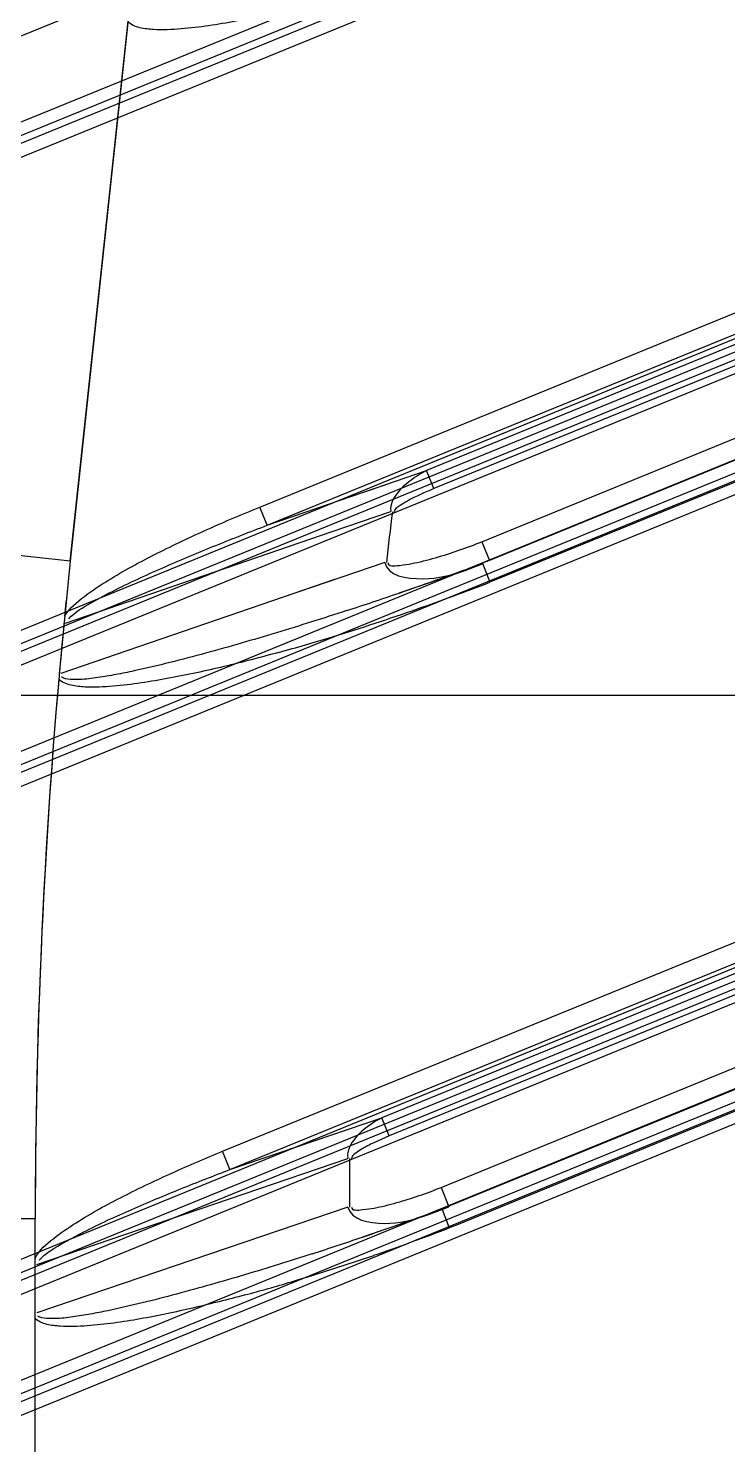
# Model space of a CAD drawing. Header units: millimetres. Extents: x -97344 to -49824, y -57049 to -40247.
# Drawn here: x -64300.34 to -64293.66, y -52794.94 to -52781.43 of the extents above; entities that cross this region are included whole.
import ezdxf

# ---------------------------------------------------------------- set-up
doc = ezdxf.new("R2010")
doc.units = ezdxf.units.MM
doc.header["$LTSCALE"] = 200
for name, color, linetype in [('03___PRT_ALL_CURVES', 7, 'Continuous'), ('DIM', 3, 'Continuous'), ('LAY0001', 7, 'Continuous'), ('LAY0002', 7, 'Continuous')]:
    doc.layers.add(name, color=color, linetype=linetype)

# ---------------------------------------------------------------- blocks, each defined once
blk = doc.blocks.new('2250')
at = {"layer": '03___PRT_ALL_CURVES', "color": 7, "linetype": 'Continuous'}
for p, q in [((-45096.543, -64399.34), (-45098.053, -64413.465)), ((-45098.388, -64438.84), (-45098.388, -64419.739))]:
    blk.add_line(p, q, dxfattribs=at)
blk.add_arc((-45039.388, -64419.739), 59, 173.89532, 180, dxfattribs=at)
at = {"layer": 'LAY0001', "color": 7, "linetype": 'Continuous'}
for p, q in [((-45098.053, -64413.465), (-45097.502, -64408.314)), ((-45096.245, -64412.949), (-45087.888, -64409.538)), ((-45096.174, -64413.123), (-45087.817, -64409.711)), ((-45087.959, -64409.867), (-45094.654, -64412.6)), ((-45087.888, -64410.04), (-45094.583, -64412.774)), ((-45094.126, -64413.28), (-45087.965, -64410.764)), ((-45087.961, -64410.972), (-45094.053, -64413.459)), ((-45087.888, -64411.151), (-45093.979, -64413.638)), ((-45095.247, -64412.804), (-45094.654, -64412.6)), ((-45094.583, -64412.774), (-45094.654, -64412.6)), ((-45095.247, -64412.804), (-45095.05, -64412.737)), ((-45095.811, -64412.998), (-45095.247, -64412.804)), ((-45096.174, -64413.123), (-45096.245, -64412.949)), ((-45096.174, -64413.123), (-45095.811, -64412.998)), ((-45096.174, -64413.123), (-45095.811, -64412.998)), ((-45095.554, -64413.183), (-45094.996, -64412.992)), ((-45095.554, -64413.183), (-45094.996, -64412.992)), ((-45098.098, -64414.057), (-45095.554, -64413.183)), ((-45094.126, -64413.28), (-45094.053, -64413.459)), ((-45098.053, -64413.465), (-45099.048, -64413.358)), ((-45095.053, -64413.477), (-45096.023, -64413.81)), ((-45094.915, -64413.769), (-45094.286, -64413.553)), ((-45094.053, -64413.459), (-45094.122, -64413.486)), ((-45094.121, -64413.486), (-45094.051, -64413.667)), ((-45095.531, -64413.641), (-45096.023, -64413.81)), ((-45093.979, -64413.638), (-45094.052, -64413.667)), ((-45096.023, -64413.81), (-45098.142, -64414.537)), ((-45096.6, -64419.094), (-45087.888, -64415.538)), ((-45096.53, -64419.268), (-45087.817, -64415.711)), ((-45087.959, -64415.867), (-45095.081, -64418.775)), ((-45087.888, -64416.04), (-45095.011, -64418.948)), ((-45094.516, -64419.439), (-45087.965, -64416.764)), ((-45087.961, -64416.972), (-45094.442, -64419.618)), ((-45087.888, -64417.151), (-45094.369, -64419.797)), ((-45096.53, -64419.268), (-45095.081, -64418.775)), ((-45095.011, -64418.948), (-45095.081, -64418.775)), ((-45095.011, -64418.948), (-45095.157, -64419.013)), ((-45096.53, -64419.268), (-45096.6, -64419.094)), ((-45098.372, -64420.174), (-45095.404, -64419.164)), ((-45095.388, -64419.164), (-45095.388, -64419.626)), ((-45094.516, -64419.439), (-45094.44, -64419.624)), ((-45095.404, -64419.626), (-45098.372, -64420.635)), ((-45098.388, -64419.739), (-45099.388, -64419.739)), ((-45098.388, -64420.113), (-45098.388, -64419.739)), ((-45094.651, -64419.703), (-45095.266, -64419.913)), ((-45094.508, -64419.644), (-45094.506, -64419.65)), ((-45094.506, -64419.65), (-45094.439, -64419.825)), ((-45094.369, -64419.797), (-45094.439, -64419.825)), ((-45098.388, -64420.635), (-45098.388, -64420.174)), ((-45098.388, -64426.113), (-45098.388, -64420.685))]:
    blk.add_line(p, q, dxfattribs=at)
for points in [[(-45094.286, -64413.553), (-45094.211, -64413.527), (-45094.119, -64413.492)], [(-45094.651, -64419.703), (-45094.576, -64419.676), (-45094.498, -64419.647), (-45094.44, -64419.624)]]:
    blk.add_lwpolyline(points, dxfattribs=at)
for centre, radius, start, end in [((-45039.388, -64419.739), 56, 173.0816, 173.5815), ((-45039.388, -64419.739), 59, 173.89532, 174.40905), ((-45106.474, -64380.076), 35.621, 288.9345, 290.2899), ((-45101.899, -64393.395), 21.738, 289.2258, 291.1622), ((-45106.627, -64379.655), 36.069, 288.1087, 288.9474), ((-45101.965, -64393.239), 21.907, 287.0213, 289.2545), ((-45039.388, -64419.739), 59, 174.47201, 174.9407), ((-45101.194, -64395.764), 19.267, 285.4348, 287.0276), ((-45039.388, -64419.739), 59, 174.98869, 180), ((-45105.746, -64389.088), 32.557, 288.777, 290.1922), ((-45101.602, -64401.267), 19.892, 288.9039, 291.1057), ((-45105.967, -64388.464), 33.219, 287.9206, 288.7914), ((-45101.654, -64401.151), 20.019, 286.5734, 288.9388), ((-45100.966, -64403.464), 17.606, 285.0774, 286.5741)]:
    blk.add_arc(centre, radius, start, end, dxfattribs=at)
for points, knots in [([(-45095.445, -64408.076), (-45095.615, -64408.122), (-45095.956, -64408.21), (-45096.386, -64408.302), (-45096.733, -64408.361), (-45096.994, -64408.392), (-45097.217, -64408.402), (-45097.387, -64408.384), (-45097.48, -64408.351), (-45097.502, -64408.314)], [0, 0, 0, 0, 0.250315, 0.500617, 0.625773, 0.750918, 0.875995, 0.938511, 1, 1, 1, 1]), ([(-45094.654, -64412.6), (-45094.733, -64412.643), (-45094.878, -64412.734), (-45095.01, -64412.904), (-45094.996, -64412.992)], [0, 0, 0, 0, 0.504289, 1, 1, 1, 1]), ([(-45098.107, -64413.991), (-45098.062, -64413.914), (-45097.919, -64413.797), (-45097.624, -64413.598), (-45097.227, -64413.386), (-45096.741, -64413.157), (-45096.411, -64413.017), (-45096.245, -64412.949)], [0, 0, 0, 0, 0.124484, 0.249532, 0.499649, 0.749819, 1, 1, 1, 1]), ([(-45094.837, -64412.892), (-45094.861, -64412.906), (-45094.904, -64412.934), (-45094.96, -64412.968), (-45094.964, -64412.995)], [0, 0, 0, 0, 0.499896, 1, 1, 1, 1]), ([(-45098.068, -64414.014), (-45098.008, -64413.951), (-45097.854, -64413.861), (-45097.547, -64413.696), (-45097.148, -64413.516), (-45096.664, -64413.313), (-45096.338, -64413.185), (-45096.174, -64413.123)], [0, 0, 0, 0, 0.124758, 0.249785, 0.499844, 0.74992, 1, 1, 1, 1]), ([(-45095.02, -64413.481), (-45095.025, -64413.518), (-45094.891, -64413.504), (-45094.767, -64413.485), (-45094.563, -64413.434), (-45094.345, -64413.364), (-45094.198, -64413.309), (-45094.126, -64413.28)], [0, 0, 0, 0, 0.120538, 0.246447, 0.497587, 0.748793, 1, 1, 1, 1]), ([(-45095.053, -64413.477), (-45095.03, -64413.606), (-45094.646, -64413.664), (-45094.417, -64413.598), (-45094.286, -64413.553)], [0, 0, 0, 0, 0.485664, 1, 1, 1, 1]), ([(-45095.416, -64413.937), (-45095.639, -64414.01), (-45096.086, -64414.151), (-45096.648, -64414.314), (-45097.102, -64414.433), (-45097.387, -64414.501), (-45097.617, -64414.548), (-45097.789, -64414.577), (-45097.937, -64414.596), (-45098.05, -64414.595), (-45098.117, -64414.59), (-45098.136, -64414.568)], [0, 0, 0, 0, 0.250041, 0.500076, 0.625096, 0.750113, 0.812623, 0.875132, 0.937626, 0.968749, 1, 1, 1, 1]), ([(-45096.067, -64414.336), (-45096.239, -64414.384), (-45096.586, -64414.474), (-45097.024, -64414.569), (-45097.377, -64414.629), (-45097.643, -64414.662), (-45097.87, -64414.672), (-45098.043, -64414.655), (-45098.138, -64414.622), (-45098.162, -64414.585)], [0, 0, 0, 0, 0.250257, 0.5005, 0.625627, 0.750743, 0.875793, 0.938289, 1, 1, 1, 1]), ([(-45098.388, -64420.113), (-45098.349, -64420.036), (-45098.212, -64419.919), (-45097.93, -64419.725), (-45097.548, -64419.518), (-45097.079, -64419.295), (-45096.761, -64419.16), (-45096.6, -64419.094)], [0, 0, 0, 0, 0.124331, 0.249397, 0.499553, 0.749771, 1, 1, 1, 1]), ([(-45095.157, -64419.013), (-45095.197, -64419.032), (-45095.259, -64419.062), (-45095.327, -64419.11), (-45095.371, -64419.142), (-45095.371, -64419.164)], [0, 0, 0, 0, 0.501284, 0.749172, 1, 1, 1, 1]), ([(-45098.349, -64420.133), (-45098.294, -64420.069), (-45098.145, -64419.981), (-45097.851, -64419.821), (-45097.467, -64419.646), (-45097.001, -64419.45), (-45096.687, -64419.328), (-45096.53, -64419.268)], [0, 0, 0, 0, 0.124662, 0.249704, 0.499789, 0.749893, 1, 1, 1, 1]), ([(-45095.371, -64419.626), (-45095.371, -64419.662), (-45095.249, -64419.649), (-45095.127, -64419.633), (-45094.934, -64419.585), (-45094.725, -64419.519), (-45094.584, -64419.467), (-45094.516, -64419.439)], [0, 0, 0, 0, 0.121276, 0.246967, 0.497909, 0.748954, 1, 1, 1, 1]), ([(-45095.404, -64419.626), (-45095.376, -64419.749), (-45095.018, -64419.813), (-45094.792, -64419.751), (-45094.666, -64419.708)], [0, 0, 0, 0, 0.487505, 1, 1, 1, 1]), ([(-45095.746, -64420.072), (-45095.96, -64420.141), (-45096.39, -64420.275), (-45096.931, -64420.429), (-45097.367, -64420.541), (-45097.641, -64420.604), (-45097.862, -64420.648), (-45098.028, -64420.675), (-45098.17, -64420.691), (-45098.279, -64420.69), (-45098.341, -64420.684), (-45098.362, -64420.665)], [0, 0, 0, 0, 0.250056, 0.500108, 0.625138, 0.750165, 0.81268, 0.875195, 0.937693, 0.968896, 1, 1, 1, 1]), ([(-45096.386, -64420.464), (-45096.551, -64420.508), (-45096.883, -64420.592), (-45097.301, -64420.68), (-45097.638, -64420.734), (-45097.892, -64420.762), (-45098.108, -64420.769), (-45098.274, -64420.75), (-45098.362, -64420.718), (-45098.388, -64420.685)], [0, 0, 0, 0, 0.250223, 0.500431, 0.625541, 0.750638, 0.87567, 0.938162, 1, 1, 1, 1])]:
    blk.add_open_spline(points, degree=3, knots=knots, dxfattribs=at)
for points in [[(-45094.583, -64412.774), (-45094.67, -64412.809), (-45094.756, -64412.847), (-45094.837, -64412.892)], [(-45095.081, -64418.775), (-45095.203, -64418.841), (-45095.331, -64418.928), (-45095.388, -64419.053)], [(-45095.388, -64419.053), (-45095.404, -64419.087), (-45095.412, -64419.127), (-45095.404, -64419.164)]]:
    blk.add_open_spline(points, degree=3, dxfattribs=at)
at = {"layer": 'LAY0002', "color": 7, "linetype": 'Continuous'}
for p, q in [((-45098.607, -64408.49), (-45087.846, -64404.097)), ((-45098.752, -64409.37), (-45088.165, -64405.047)), ((-45098.719, -64409.484), (-45087.852, -64405.047)), ((-45098.776, -64409.582), (-45088.17, -64405.251)), ((-45098.736, -64409.698), (-45087.846, -64405.251)), ((-45099.192, -64414.395), (-45088.165, -64409.893)), ((-45099.154, -64414.507), (-45087.852, -64409.893)), ((-45099.216, -64414.606), (-45088.17, -64410.097)), ((-45099.149, -64414.711), (-45087.846, -64410.097)), ((-45099.297, -64415.592), (-45088.165, -64411.047)), ((-45099.154, -64415.662), (-45087.852, -64411.047)), ((-45099.321, -64415.804), (-45088.17, -64411.251)), ((-45099.149, -64415.866), (-45087.846, -64411.251)), ((-45087.781, -64414.748), (-45105.781, -64414.748)), ((-45099.467, -64420.507), (-45088.165, -64415.893)), ((-45099.154, -64420.507), (-45087.852, -64415.893)), ((-45099.472, -64420.711), (-45088.17, -64416.097)), ((-45099.149, -64420.711), (-45087.846, -64416.097)), ((-45099.467, -64421.662), (-45088.165, -64417.047)), ((-45099.154, -64421.662), (-45087.852, -64417.047)), ((-45099.472, -64421.866), (-45088.17, -64417.251)), ((-45099.149, -64421.866), (-45087.846, -64417.251))]:
    blk.add_line(p, q, dxfattribs=at)
blk = doc.blocks.new('*U1514')
at = {"layer": 'DIM', "color": 3}
blk.add_blockref('2250', (45347.11, 64440.647), dxfattribs=at)
blk = doc.blocks.new('*U1516')
at = {"layer": 'DIM', "color": 0, "linetype": 'ByBlock', "lineweight": -2, "transparency": 16777216}
blk.add_blockref('*U1514', (5000, 0), dxfattribs=at)

msp = doc.modelspace()

# ---------------------------------------------------------------- block references
at = {"layer": 'DIM', "color": 3}
msp.add_blockref('*U1516', (-69548.994, -52813.697), dxfattribs=at)

doc.saveas('drawing.dxf')
